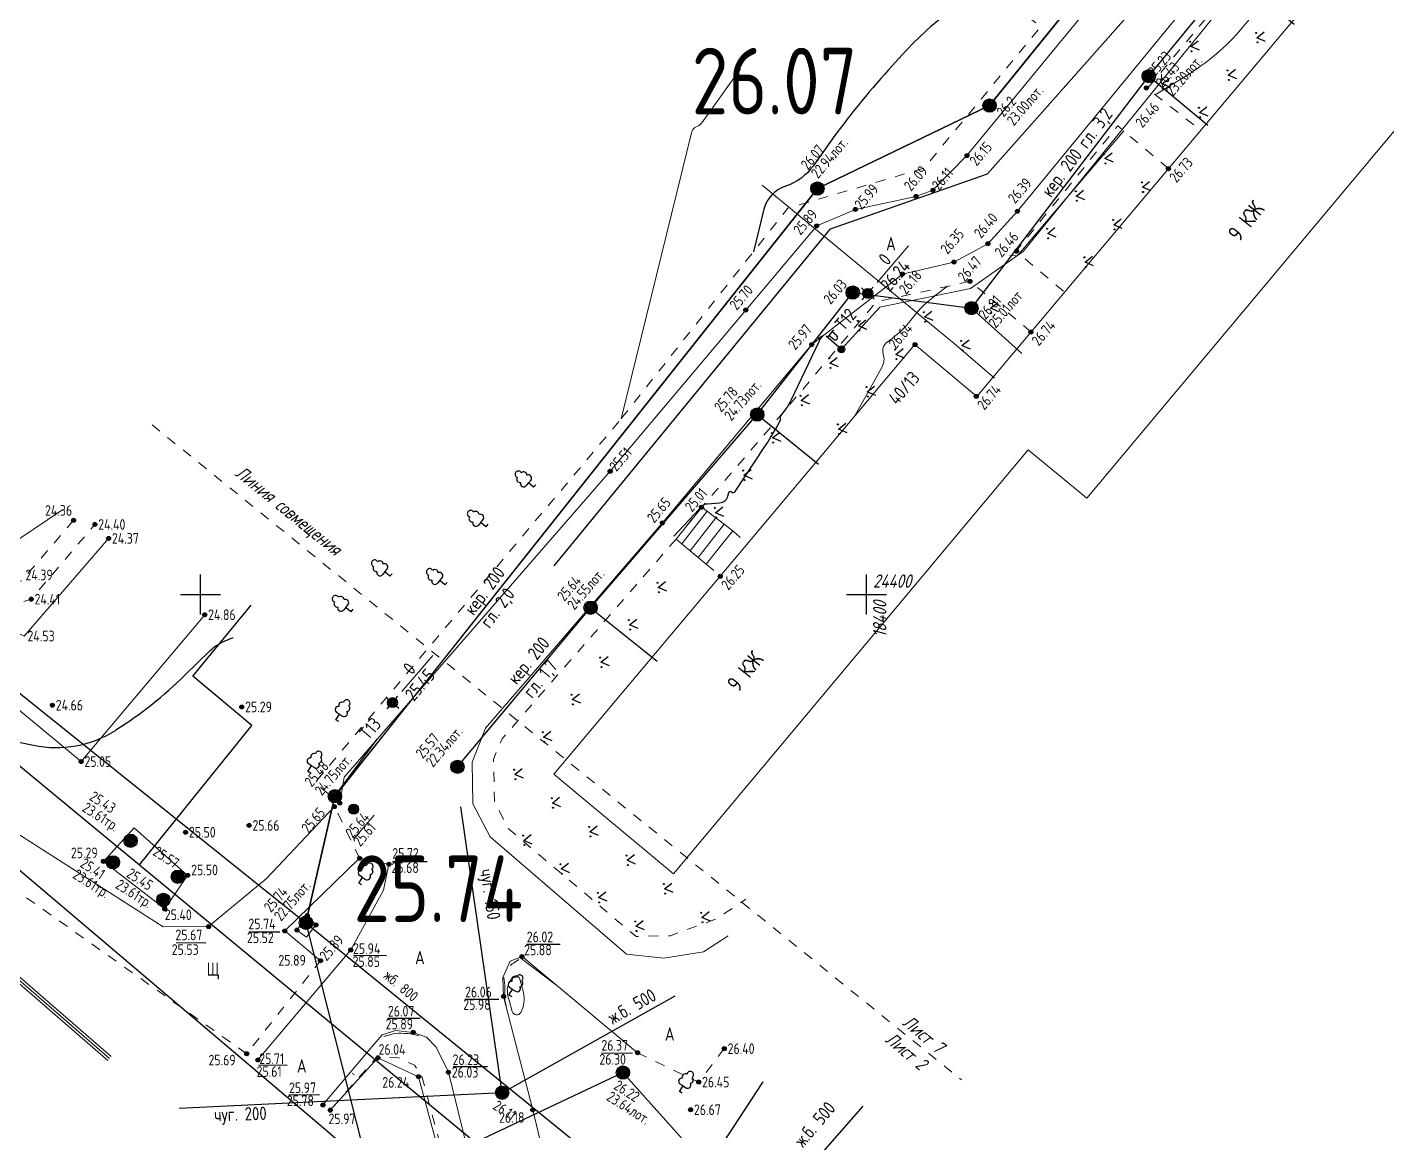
# Model space of a CAD drawing. Header units: metres. Extents: x 2491 to 4153, y 1142 to 2058.
# Drawn here: x 2929 to 3031.1, y 1366 to 1448.8 of the extents above; entities that cross this region are included whole.
import ezdxf
from ezdxf.enums import TextEntityAlignment as Align

# ---------------------------------------------------------------- set-up
doc = ezdxf.new("R2010")
doc.units = ezdxf.units.M
doc.linetypes.add('g5_01_5x1_5', pattern=[1.5, 0.75, -0.75])
for name, color, linetype, transparency in [('01_Геодезические пункты', 7, 'Continuous', 0.6), ('02_Сетка', 7, 'Continuous', 0.6), ('03_Здания и строения', 7, 'Continuous', 0.6), ('05_Элементы зданий', 7, 'Continuous', 0.6), ('06_Инженерно-технические сооружения', 7, 'Continuous', 0.6), ('07_Объекты электропередачи', 7, 'Continuous', 0.6), ('10_Границы покрытий и угодий', 7, 'Continuous', 0.6), ('13_Растительность', 7, 'Continuous', 0.6), ('14_Ограждения', 7, 'Continuous', 0.6), ('19_Горизонтали', 7, 'Continuous', 0.6), ('30_Канализация', 7, 'Continuous', 0.6), ('32_Теплосеть', 7, 'Continuous', 0.6), ('33_Газопровод', 7, 'Continuous', 0.6), ('35_Телефон', 7, 'Continuous', 0.6), ('37_Кабель низкого напряжения', 7, 'Continuous', 0.6), ('44_Крышки колодцев', 7, 'Continuous', 0.6), ('45_Номера колодцев', 7, 'Continuous', 0.6), ('61_Отметки высоты поверхности', 7, 'Continuous', 0.6)]:
    doc.layers.add(name, color=color, linetype=linetype, transparency=transparency)
doc.layers.add('rastr', color=7, linetype='Continuous')
doc.layers.add('Сетка', color=7, linetype='Continuous')
doc.styles.add('LIKE11', font='GOST_0.TTF')
doc.styles.add('LIKE14', font='GOST_0.TTF')
doc.styles.add('LIKE17', font='GOST_0.TTF')
doc.styles.add('LIKE32', font='GOST_0.TTF')
doc.styles.add('LIKE36', font='GOST_0.TTF')
doc.styles.add('Line_GUGK', font='GOST_0.TTF')
doc.styles.get("Standard").update_dxf_attribs({"font": 'GOST_0.TTF'})
doc.linetypes.add('g5_119_3', pattern='A,4,-1,[31,GUGK_2005.shx,S=0.1,R=0,X=0,Y=0],4,[31,GUGK_2005.shx,S=0.1,R=180,X=0,Y=0],-1', length=10)
doc.linetypes.add('g5_121_t', pattern='A,4,-0.4,["Т",Line_GUGK,S=1,R=0,X=0,Y=-0.5],-1.2,12', length=17.6)
doc.linetypes.add('g5_122_g', pattern='A,1,-1,1.5,-0.4,["Г",Line_GUGK,S=1,R=0,X=0,Y=-0.5],-1.5,1.5,-1,4,-1,4,-1,3', length=20.9)
doc.linetypes.add('g5_122_k', pattern='A,1,-1,1.5,-0.4,["К",Line_GUGK,S=1,R=0,X=0,Y=-0.5],-1.5,1.5,-1,4,-1,4,-1,3', length=20.9)
doc.linetypes.add('g5_122_kl', pattern='A,1,-1,1.5,-0.4,["Кл",Line_GUGK,S=1,R=0,X=0,Y=-0.5],-2.4,1.5,-1,4,-1,4,-1,3', length=21.8)
doc.linetypes.add('g5_122_t', pattern='A,1,-1,1.5,-0.4,["Т",Line_GUGK,S=1,R=0,X=0,Y=-0.5],-1.5,1.5,-1,4,-1,4,-1,3', length=20.9)
doc.linetypes.add('g5_133_t', pattern='A,2,[27,GUGK_2005.shx,S=0.4,R=0,X=0,Y=0],2,-1,2,[27,GUGK_2005.shx,S=0.4,R=0,X=0,Y=0],2,-1,2,[27,GUGK_2005.shx,S=0.4,R=0,X=0,Y=0],2,-0.1,["V",Line_GUGK,S=1,R=0,X=0,Y=-0.5],-1', length=15.1)
doc.linetypes.add('g5_386_4', pattern='A,0,-3.5,[23,GUGK_2005.shx,S=1,R=0,X=3,Y=0],-3.5', length=7)
doc.linetypes.add('g5_397_1', pattern='A,0,-0.625,[39,GUGK_2005.shx,S=0.5,R=0,X=0.5,Y=0],-1.25,[24,GUGK_2005.shx,S=0.5,R=0,X=0.5,Y=0],-0.625', length=2.5)
doc.linetypes.add('g5_472', pattern='A,0,-4,[25,GUGK_2005.shx,S=0.4,R=0,X=0,Y=-0.2],0', length=4)
doc.linetypes.add('g5_474_1a', pattern='A,1,-0.25,[28,GUGK_2005.shx,S=1,R=0,X=0,Y=0],-0.25,1', length=2.5)
doc.linetypes.add('g5_476_2c', pattern='A,2.75,-0.25,[32,GUGK_2005.shx,S=1,R=0,X=0,Y=0],-0.25,2.75', length=6)

# ---------------------------------------------------------------- blocks, each defined once
blk = doc.blocks.new('g5_117t')
h = blk.add_hatch(color=255)
h.paths.add_polyline_path([(-0.04, -0.04), (-0.46, -0.04, 0.367426), (-0.04, -0.46)])
h.paths.add_polyline_path([(0.04, -0.46, 0.367426), (0.46, -0.04), (0.04, -0.04)])
h.paths.add_polyline_path([(0.46, 0.04, 0.921954), (-0.46, 0.04)])
at = {"color": 0}
for points in [[(-0.5, 0), (0.5, 0)], [(0, -0.5), (0, 0)]]:
    blk.add_lwpolyline(points, dxfattribs=at)
blk.add_circle((0, 0), 0.5, dxfattribs=at)
blk = doc.blocks.new('g5_388_1')
at = {"color": 0}
blk.add_lwpolyline([(0, 0.5), (0.26, 0.5, 0.798042), (0.36, 0.97, 0.636328), (0.23, 1.41, 0.533064), (0, 1.75, 0.533064), (-0.23, 1.41, 0.636328), (-0.36, 0.97, 0.798042), (-0.26, 0.5)], format="xyb", dxfattribs=at)
for points in [[(0, 0.5), (-0.26, 0.5)], [(0.25, 0), (0, 0), (0, 0.5)]]:
    blk.add_lwpolyline(points, dxfattribs=at)
blk = doc.blocks.new('g5_117kb')
h = blk.add_hatch(color=255)
h.paths.add_polyline_path([(0.04, 0.04), (0.46, 0.04, 0.367426), (0.04, 0.46)])
h.paths.add_polyline_path([(-0.04, 0.46, 0.367426), (-0.46, 0.04), (-0.04, 0.04)])
h.paths.add_polyline_path([(-0.04, -0.04), (-0.46, -0.04, 0.367426), (-0.04, -0.46)])
h.paths.add_polyline_path([(0.04, -0.46, 0.367426), (0.46, -0.04), (0.04, -0.04)])
at = {"color": 0}
for points in [[(-0.5, 0), (0.5, 0)], [(0, 0.5), (0, -0.5)]]:
    blk.add_lwpolyline(points, dxfattribs=at)
blk.add_circle((0, 0), 0.5, dxfattribs=at)
blk = doc.blocks.new('g5_012')
at = {"color": 92}
for points in [[(0, -1.5), (0, 1.5)], [(-1.5, 0), (1.5, 0)]]:
    blk.add_lwpolyline(points, dxfattribs=at)
blk = doc.blocks.new('g5_330')
blk.add_hatch(color=0).paths.add_polyline_path([(0.15, 0, 1), (-0.15, 0, 1)])
at = {"color": 0}
blk.add_circle((0, 0), 0.15, dxfattribs=at)
blk = doc.blocks.new('g5_117kl')
h = blk.add_hatch(color=255)
h.paths.add_polyline_path([(0.42, 0.2, 0.633652), (-0.42, 0.2)])
h.paths.add_polyline_path([(-0.45, 0.12, 0.067116), (-0.46, 0, 0.067116), (-0.45, -0.12), (0.45, -0.12, 0.067116), (0.46, 0, 0.067116), (0.45, 0.12)])
h.paths.add_polyline_path([(-0.42, -0.2, 0.633652), (0.42, -0.2)])
at = {"color": 0}
for p, q in [((-0.47, 0.16), (0.47, 0.16)), ((-0.47, -0.16), (0.47, -0.16))]:
    blk.add_line(p, q, dxfattribs=at)
blk.add_circle((0, 0), 0.5, dxfattribs=at)
blk = doc.blocks.new('g5_416')
at = {"color": 0}
blk.add_lwpolyline([(0.36, 0.6), (0, 0), (-0.36, 0.6)], dxfattribs=at)
for centre in [(-0.36, 0), (0.36, 0)]:
    blk.add_circle(centre, 0.0375, dxfattribs=at)
blk = doc.blocks.new('g5_110_1c')
h = blk.add_hatch(color=255)
edge = h.paths.add_edge_path()
edge.add_arc((0, 0), 0.212, 0, 360)
edge = h.paths.add_edge_path(flags=16)
edge.add_arc((0, 0), 0.0975, 0, 360)
h = blk.add_hatch(color=0)
edge = h.paths.add_edge_path()
edge.add_arc((0, 0), 0.06, 0, 360)
at = {"color": 0}
for p, q in [((0, 0.25), (0, 1.5)), ((0, 1.38), (0.75, 1.38))]:
    blk.add_line(p, q, dxfattribs=at)
blk.add_lwpolyline([(0.2, 1.38), (0.2, 0.93, 1.040016), (0.55, 0.93), (0.55, 1.38)], format="xyb", dxfattribs=at)
for radius in [0.25, 0.06]:
    blk.add_circle((0, 0), radius, dxfattribs=at)
blk = doc.blocks.new('g5_005_1')
h = blk.add_hatch(color=255)
edge = h.paths.add_edge_path()
edge.add_arc((0, 0), 0.338, 0, 360)
edge = h.paths.add_edge_path(flags=16)
edge.add_arc((0, 0), 0.1, 0, 360)
at = {"color": 0}
for p, q in [((-0.625, 0), (-0.375, 0)), ((0, 0.625), (0, 0.375)), ((0.375, 0), (0.625, 0)), ((0, -0.375), (0, -0.625))]:
    blk.add_line(p, q, dxfattribs=at)
for radius in [0.375, 0.0625]:
    blk.add_circle((0, 0), radius, dxfattribs=at)
blk = doc.blocks.new('g5_128b')
h = blk.add_hatch(color=255)
h.paths.add_polyline_path([(-0.16, 0.3, 0.273653), (-0.34, 0, 0.273653), (-0.16, -0.3)])
h.paths.add_polyline_path([(0.09, 0.33, 0.131884), (-0.09, 0.33), (-0.09, -0.33, 0.131884), (0.09, -0.33)])
h.paths.add_polyline_path([(0.16, -0.3, 0.273653), (0.34, 0, 0.273653), (0.16, 0.3)])
at = {"color": 0}
for points in [[(-0.12, -0.35), (-0.12, 0.35)], [(0.12, -0.35), (0.12, 0.35)]]:
    blk.add_lwpolyline(points, dxfattribs=at)
blk.add_circle((0, 0), 0.375, dxfattribs=at)
blk = doc.blocks.new('g5_367_1')
at = {"color": 0}
for points in [[(0, 0.5), (-0.26, 0.5)], [(0, 0.5), (0.26, 0.5)], [(0, 0), (0, 0.5)], [(0.25, 0), (0, 0)]]:
    blk.add_lwpolyline(points, dxfattribs=at)
for centre, start, end in [((-0.2, 1.16), 97.9406, 227.8197), ((0, 1.5), 90, 202.242), ((0, 1.5), 337.758, 90), ((0.2, 1.16), 312.1803, 82.0594), ((-0.26, 0.75), 115.6346, 270), ((0.26, 0.75), 270, 64.3654)]:
    blk.add_arc(centre, 0.25, start, end, dxfattribs=at)

msp = doc.modelspace()

# ---------------------------------------------------------------- linework, layer by layer
at = {"elevation": 24.73}
msp.add_lwpolyline([(3091.04, 1518.07), (3077.7, 1509.73), (3060.17, 1494.83), (3036.99, 1467.57), (3019.72, 1465.75), (3001.28, 1442.96), (2988.35, 1436.73), (2970.24, 1413.92), (2952.12, 1391.1), (2949.95, 1381.6)], dxfattribs=at)
at = {"layer": '01_Геодезические пункты', "color": 7, "lineweight": 20, "flags": 128}
for points in [[(2995.18, 1432.42), (2992.84, 1429.69)], [(2959.48, 1401.68), (2957.15, 1398.96)]]:
    msp.add_lwpolyline(points, dxfattribs=at)
at = {"layer": '03_Здания и строения', "color": 7, "linetype": 'Continuous', "lineweight": 20, "flags": 128}
msp.add_lwpolyline([(3069.69, 1495.02), (3036.34, 1454.93), (3031.91, 1458.68), (3000.33, 1421.12), (2995.66, 1425.03), (2968.56, 1392.77), (2977.55, 1385.27), (3004.18, 1417.11), (3008.58, 1413.48), (3041.13, 1452.41), (3045.68, 1448.7), (3078, 1488), (3069.69, 1495.02)], dxfattribs=at)
at = {"layer": '05_Элементы зданий', "color": 7, "linetype": 'Continuous', "lineweight": 20, "flags": 128}
for points in [[(2977.74, 1410.41), (2979.99, 1408.54), (2981.26, 1410.11), (2981.99, 1411.02), (2981.37, 1411.5), (2979.67, 1412.82), (2977.74, 1410.41)], [(2978.17, 1410.05), (2980.08, 1412.5)], [(2978.8, 1409.53), (2980.73, 1412)], [(2979.39, 1409.03), (2981.34, 1411.52)]]:
    msp.add_lwpolyline(points, dxfattribs=at)
at = {"layer": '06_Инженерно-технические сооружения', "color": 7, "linetype": 'Continuous', "lineweight": 20, "flags": 128}
for points in [[(2939.35, 1382.64), (2934.74, 1386.21), (2937.05, 1388.72), (2941.06, 1385.16), (2939.35, 1382.64)], [(2949.27, 1381.05), (2950.04, 1382.14), (2950.7, 1381.44), (2949.98, 1380.51), (2949.27, 1381.05)], [(2949.27, 1381.05), (2950.04, 1382.14), (2950.7, 1381.44), (2949.98, 1380.51), (2949.27, 1381.05)]]:
    msp.add_lwpolyline(points, dxfattribs=at)
at = {"layer": '10_Границы покрытий и угодий', "color": 7, "linetype": 'Continuous', "lineweight": 20, "flags": 128}
for points in [[(2952.49, 1390.59), (2952.82, 1392.54), (2972.79, 1415.5), (2982.97, 1427.61), (2988.3, 1433.93), (2991.2, 1435.16), (2995.75, 1436.14), (2997.02, 1436.61), (2999.58, 1439.21), (3017.87, 1461.46), (3024.62, 1469.68), (3025.26, 1473.31), (3024.49, 1475.55), (3022.93, 1477.26), (3015.02, 1484.07), (3012.75, 1486.03), (3011.18, 1487.37), (2989.26, 1506.28), (2972.01, 1521.23)], [(3023.4, 1459.44), (3003.37, 1435.03), (3001.15, 1432.59), (2998.6, 1431.21), (2994.73, 1430.31), (2987.93, 1425.02), (2976.71, 1411.63), (2963.43, 1396.22), (2962.44, 1393.65), (2962.49, 1390.53), (2963.78, 1388.06), (2974.01, 1379.25), (2976.83, 1378.94), (2979.79, 1379.42), (2981.64, 1380.62)], [(2918.55, 1394.51), (2939.22, 1381.29), (2942.64, 1381.31), (2946.97, 1384.9), (2952.09, 1390.32)], [(2953.97, 1386.45), (2956.18, 1386), (2955.76, 1384.04), (2953.31, 1379.56), (2946.34, 1371.3)], [(2953.97, 1386.45), (2948.36, 1380.99), (2951.04, 1378.75)], [(2953.97, 1386.45), (2948.36, 1380.99), (2951.04, 1378.75)], [(2970.72, 1351.94), (2966.98, 1367.55), (2964.79, 1376.07), (2964.72, 1377.48), (2965.29, 1378.71), (2966.17, 1379.06), (2974.85, 1371.84)], [(2951.22, 1367.92), (2954.61, 1371.97), (2955.67, 1373.18), (2956.68, 1373.5), (2958, 1373.37), (2959, 1373.01), (2959.73, 1372.26), (2960.65, 1370.38), (2964.26, 1355.72)]]:
    msp.add_lwpolyline(points, dxfattribs=at)
at = {"layer": '10_Границы покрытий и угодий', "color": 7, "linetype": 'g5_01_5x1_5', "lineweight": 20, "flags": 128}
for points in [[(2861.28, 1470.33), (2858.97, 1466.77), (2858.3, 1464.17), (2858.54, 1461.59), (2859.8, 1458.66), (2861.98, 1456.38), (2872.08, 1448.12), (2883.34, 1439.06), (2893.86, 1430.62), (2908.18, 1419.11), (2918.05, 1411.13), (2924.08, 1406.33), (2925.65, 1405.65), (2927.67, 1405.41), (2929.32, 1405.9), (2934.1, 1411.51)], [(2932.5, 1411.82), (2928.58, 1407.26), (2924.93, 1407.72), (2918.81, 1412.61), (2908.8, 1420.67), (2894.52, 1432.2), (2884.46, 1440.31), (2873.04, 1449.49), (2863.08, 1457.47), (2861.02, 1459.64), (2860.02, 1462.04), (2859.89, 1464.36), (2860.61, 1466.73), (2862.48, 1469.32)], [(2997, 1455.07), (3005.12, 1448.89), (2996.36, 1438.26), (2986.13, 1435.25), (2973.45, 1419.23)], [(3024.86, 1450.3), (3020.94, 1453.6), (3013.12, 1444.23), (3017.14, 1441.11)], [(3014.71, 1438.23), (3010.9, 1441.44), (3003.27, 1432.03), (3006.91, 1428.95)], [(3004.4, 1425.96), (2999.82, 1429.76), (2992.78, 1428.23), (2985.08, 1419.08), (2981.68, 1415.14), (2979.67, 1412.82), (2977.74, 1410.41)], [(2973.45, 1419.23), (2950.62, 1392.12), (2952.49, 1390.59)], [(2981.99, 1411.02), (2983.1, 1410.08)], [(2977.74, 1410.41), (2964.68, 1395.42), (2964.02, 1393.88), (2964.11, 1390.72), (2965.12, 1388.68), (2974.73, 1380.57), (2977.31, 1380.63), (2980.75, 1381.88), (2982.97, 1383.37)], [(2979.99, 1408.54), (2981.05, 1407.64)], [(2916.79, 1392.23), (2926.77, 1385.04), (2945.5, 1371.77), (2951.04, 1378.75)], [(2953.97, 1386.45), (2952.09, 1390.32)], [(2953.97, 1386.45), (2952.09, 1390.32)], [(2974.85, 1371.84), (2979.44, 1369.64), (2981.36, 1372.15)], [(2962.73, 1354.86), (2958.64, 1370.11), (2958.09, 1370.91), (2956.91, 1371.45), (2955.34, 1371.59), (2951.77, 1367.53)]]:
    msp.add_lwpolyline(points, dxfattribs=at)
at = {"layer": '13_Растительность', "color": 92, "linetype": 'g5_386_4', "lineweight": 20, "flags": 128}
msp.add_lwpolyline([(2935.13, 1410.46), (2928.79, 1403.13), (2917.42, 1408.93), (2906.86, 1417.25), (2892.79, 1428.99), (2882.04, 1437.71), (2871.42, 1446.54), (2852.89, 1459.91)], dxfattribs=at)
at = {"layer": '13_Растительность', "color": 92, "linetype": 'g5_397_1', "lineweight": 20, "flags": 128}
msp.add_lwpolyline([(2931.61, 1412.58), (2925.05, 1408.18), (2920.05, 1412.72)], dxfattribs=at)
at = {"layer": '14_Ограждения', "color": 7, "linetype": 'g5_474_1a', "lineweight": 20, "flags": 128}
msp.add_lwpolyline([(2856.5, 1469.85), (2849.89, 1462.23), (2857.69, 1455.66), (2868.67, 1446.71), (2887.94, 1430.69), (2898.05, 1422.53), (2920.19, 1404.38), (2933.07, 1393.71), (2942.35, 1404.73)], dxfattribs=at)
at = {"layer": '14_Ограждения', "color": 7, "linetype": 'g5_472', "lineweight": 20, "flags": 128}
msp.add_lwpolyline([(2853.43, 1441.49), (2865.91, 1431.52), (2935.2, 1371.41)], dxfattribs=at)
at = {"layer": '14_Ограждения', "color": 7, "linetype": 'Continuous', "lineweight": 20, "flags": 128}
for points in [[(2853.56, 1441.64), (2866.04, 1431.67), (2935.33, 1371.56)], [(2853.31, 1441.33), (2865.78, 1431.37), (2935.07, 1371.26)]]:
    msp.add_lwpolyline(points, dxfattribs=at)
at = {"layer": '14_Ограждения', "color": 7, "linetype": 'g5_476_2c', "lineweight": 20, "flags": 128}
msp.add_lwpolyline([(2951.77, 1367.53), (2955.35, 1371.46), (2958.4, 1370.04), (2962.59, 1354.54)], dxfattribs=at)
at = {"layer": '19_Горизонтали', "color": 32, "linetype": 'Continuous', "lineweight": 20, "flags": 128}
for points, elevation in [([(3013.7, 1443.77), (3016.08, 1445.22, 0.079779), (3020.25, 1448.79), (3021.47, 1450.24, 0.179901), (3022.04, 1451.8), (3022.04, 1451.8, -0.242982), (3022.75, 1453.2), (3023.53, 1453.77, 0.060204), (3024.74, 1454.88), (3024.74, 1454.88, 0.000001), (3025.81, 1456.14), (3026.6, 1457.07, 0.264201), (3026.79, 1458.06), (3026.79, 1458.06, -0.268835), (3026.99, 1459.04), (3032.09, 1464.84, -0.565291), (3034.47, 1464.41), (3034.7, 1463.78, 0.35446), (3036.95, 1462.47), (3036.95, 1462.47, 0.111432), (3039.98, 1463.67), (3048.32, 1469.34)], 26.5), ([(2982.57, 1445.72), (2979.67, 1441.66, -0.161367), (2979.25, 1441.36), (2979.25, 1441.36, 0.260411), (2978.92, 1441.01), (2973.61, 1419.43)], 25.5), ([(3002.79, 1431.71), (3003.22, 1431.67, 0.245773), (3003.41, 1431.75), (3003.41, 1431.75, -0.001882), (3003.57, 1431.93), (3003.74, 1432.13, 0.001181), (3004.24, 1432.72), (3011.35, 1441.06)], 26.5), ([(2991.15, 1419.66), (2993.19, 1423.3, 0.204931), (2993.29, 1424.33), (2993.29, 1424.33, -0.317806), (2993.58, 1425.19), (2993.93, 1425.46, 0.066158), (2995.36, 1426.84), (2995.56, 1427.09, -0.064275), (2997.19, 1428.69), (2998.11, 1429.39)], 26.5), ([(2965.94, 1378.85), (2965.52, 1378.57, 0.032398), (2965.37, 1378.46), (2965.3, 1378.4)], 26), ([(2964.98, 1375.33), (2964.89, 1375.8, -0.072414), (2964.87, 1376.34), (2964.87, 1376.34, 0.048972), (2964.87, 1376.88), (2964.81, 1377.5)], 26), ([(2958.42, 1373.12), (2958.16, 1373.19, 0.053611), (2957.74, 1373.27), (2957.74, 1373.27, 0.004771), (2957.32, 1373.29), (2957.1, 1373.3, 0.083565), (2956.31, 1373.21), (2955.99, 1373.12, 0.01447), (2955.86, 1373.08), (2955.8, 1373.05), (2955.8, 1373.05)], 26)]:
    msp.add_lwpolyline(points, format="xyb", dxfattribs=dict(at, elevation=elevation))
at = {"layer": '19_Горизонтали', "color": 32, "linetype": 'Continuous', "lineweight": 30, "flags": 128}
for points, elevation in [([(3001.13, 1451.92), (2998.95, 1450.47, 0.06045), (2995, 1447.07), (2993.7, 1445.64, 0.029768), (2989.28, 1440.18), (2988.02, 1438.42, -0.161357), (2985.95, 1436.91), (2985.95, 1436.91, 0.2604), (2984.34, 1435.18), (2983.55, 1431.99)], 26), ([(2977.57, 1410.62), (2979.46, 1412.65, -0.017091), (2979.73, 1412.92), (2979.73, 1412.92, -0.174252), (2980.07, 1413.07), (2981.02, 1413.13, 0.325587), (2981.63, 1413.64), (2981.7, 1413.9, -0.586578), (2981.9, 1413.96), (2981.9, 1413.96, 0.478669), (2982.17, 1413.98), (2984.41, 1417.37, 0.018841), (2985.22, 1418.7), (2985.55, 1419.28, 0.204929), (2985.57, 1419.48), (2985.57, 1419.48, -0.24802), (2985.6, 1419.67), (2985.85, 1419.98, 0.057641), (2986.38, 1420.83), (2988.48, 1425.24, -0.085426), (2988.74, 1425.62), (2988.74, 1425.62, 0.898848), (2988.71, 1425.65), (2988.41, 1425.46)], 26), ([(2920.24, 1397.77, 0.005629), (2920.55, 1397.72), (2921.59, 1397.54, -0.145001), (2923.27, 1396.73), (2923.27, 1396.73, 0.13461), (2924.94, 1395.87), (2929.5, 1394.93, 0.195998), (2935.64, 1396.05), (2935.68, 1396.08, 0.051041), (2940.86, 1400.19), (2942.76, 1402.04, -0.097929), (2943.87, 1402.76), (2944.49, 1403.01)], 25)]:
    msp.add_lwpolyline(points, format="xyb", dxfattribs=dict(at, elevation=elevation))
at = {"layer": '19_Горизонтали', "color": 32, "linetype": 'Continuous', "lineweight": 20, "elevation": 26, "flags": 128}
for points in [[(2966.11, 1378.91), (2968.69, 1376.96)], [(2953.59, 1370.18), (2953.41, 1370.29)]]:
    msp.add_lwpolyline(points, dxfattribs=at)
msp.add_lwpolyline([(2965.23, 1377.14, 0.166588), (2965.07, 1376.48), (2965.07, 1376.48, 0.046834), (2965.2, 1375.78), (2965.44, 1374.94, 0.663975), (2966.07, 1374.86), (2966.07, 1374.86, 0.193477), (2966.27, 1376.36), (2966.01, 1377.37, 0.657559), (2965.43, 1377.47)], format="xyb", close=True, dxfattribs=at)
at = {"layer": '30_Канализация', "color": 42, "linetype": 'g5_122_kl', "lineweight": 30, "flags": 128}
for points in [[(2573.21, 1770.45), (2565.79, 1625.95), (2660.18, 1571.13), (2816.62, 1488.59), (2949.95, 1381.6), (3024.48, 1321.01), (3045.27, 1304.23), (3096.52, 1320.25), (3183.38, 1424.58), (3235.91, 1417.46), (3257.9, 1413.34), (3277.77, 1408.37)], [(2952.1, 1391.03), (2988.35, 1436.73), (3001.28, 1442.96), (3023.63, 1470.58), (3032.86, 1462.71), (3060.17, 1494.83), (3077.7, 1509.73)], [(2949.95, 1381.6), (2952.12, 1391.1), (2955.29, 1395.38)], [(2949.95, 1381.6), (2952.11, 1391.01)], [(2949.95, 1381.6), (2955.89, 1358.04)]]:
    msp.add_lwpolyline(points, dxfattribs=at)
at = {"layer": '30_Канализация', "color": 12, "linetype": 'g5_122_k', "lineweight": 30, "flags": 128}
for points in [[(3013.23, 1445.17), (3019.58, 1452.9), (3024.14, 1449.07)], [(2999.92, 1427.75), (3013.23, 1445.17), (3017.66, 1441.5)], [(2983.83, 1419.76), (2991, 1428.92), (2999.92, 1427.75), (3003.69, 1424.34)], [(2971.32, 1405.26), (2983.83, 1419.76), (2988.43, 1416.03)], [(2961.32, 1393.31), (2971.32, 1405.26), (2976.32, 1401.24)], [(2964.68, 1368.84), (2961.57, 1390.3)], [(2964.68, 1368.84), (2977.66, 1376.11)], [(2953.99, 1361.03), (2973.75, 1370.35), (2983.99, 1358.92), (2991.79, 1367.82)], [(2964.68, 1368.84), (2940.42, 1367.66)]]:
    msp.add_lwpolyline(points, dxfattribs=at)
at = {"layer": '32_Теплосеть', "color": 5, "linetype": 'g5_121_t', "lineweight": 30, "flags": 128}
for points in [[(2867.36, 1443.91), (2895.34, 1420.73), (2934.02, 1388.77), (2937.45, 1385.95), (2966.84, 1361.67), (2979.86, 1351.1), (3000.43, 1334.25), (3012.96, 1324.18), (3022.94, 1315.94), (3041.34, 1303.3), (3059.73, 1324.38)], [(2937.45, 1385.95), (2945.88, 1396.42), (2941.46, 1400.12), (2945.83, 1405.44)]]:
    msp.add_lwpolyline(points, dxfattribs=at)
at = {"layer": '32_Теплосеть', "color": 5, "linetype": 'g5_122_t', "lineweight": 30, "flags": 128}
msp.add_lwpolyline([(2865.6, 1428.51), (2870.6, 1434.31), (2902.79, 1407.22), (2925.86, 1387.74), (2951.6, 1365.94), (2959.82, 1358.75), (2961.31, 1351.29)], dxfattribs=at)
at = {"layer": '33_Газопровод', "color": 132, "linetype": 'g5_122_g', "lineweight": 30, "flags": 128}
for points in [[(2968.59, 1408.41), (2989.33, 1433.71), (3001.13, 1437.83), (3032.91, 1473.7), (3063.92, 1511.25)], [(2975.38, 1346.25), (2973.46, 1353.2), (2974.08, 1354.1), (2984.27, 1369.65)]]:
    msp.add_lwpolyline(points, dxfattribs=at)
at = {"layer": '35_Телефон', "color": 6, "linetype": 'g5_133_t', "lineweight": 20, "flags": 128}
msp.add_lwpolyline([(2984.2, 1436.99), (2998.78, 1424.96), (3001.66, 1422.49)], dxfattribs=at)
at = {"layer": '37_Кабель низкого напряжения', "color": 1, "linetype": 'g5_119_3', "lineweight": 20, "flags": 128}
msp.add_lwpolyline([(2990.15, 1424.66), (2993.03, 1427.82), (2999.84, 1429.22), (3003.8, 1432.01), (3019.58, 1451.45), (3041.58, 1477.38)], dxfattribs=at)
at = {"layer": '61_Отметки высоты поверхности', "color": 7, "linetype": 'Continuous', "lineweight": 5, "flags": 128}
msp.add_lwpolyline([(2953.53, 1387.87), (2955.08, 1389.67)], dxfattribs=at)
at = {"layer": '61_Отметки высоты поверхности', "flags": 128}
for points in [[(2956.45, 1386.19), (2959.04, 1386.21)], [(2945.65, 1380.93), (2947.99, 1380.93)], [(2940.2, 1380.12), (2942.44, 1380.1)], [(2966.51, 1379.99), (2969.03, 1379.99)], [(2953.53, 1379.16), (2956, 1379.15)], [(2961.87, 1375.87), (2964.43, 1375.87)], [(2956.08, 1374.43), (2958.52, 1374.43)], [(2972.13, 1371.83), (2974.47, 1371.82)], [(2946.42, 1370.92), (2948.54, 1370.93)], [(2961.01, 1370.81), (2963.57, 1370.81)], [(2948.65, 1368.69), (2950.97, 1368.7)]]:
    msp.add_lwpolyline(points, dxfattribs=at)
at = {"layer": 'rastr', "color": 5, "linetype": 'g5_01_5x1_5', "lineweight": 20, "flags": 128}
msp.add_lwpolyline([(2938.39, 1418.99), (2999.16, 1369.81)], dxfattribs=at)

# ---------------------------------------------------------------- block references
at = {"layer": '01_Геодезические пункты', "color": 7, "linetype": 'Continuous', "lineweight": 20, "rotation": 49.42757553168038}
for p in [(2992.13, 1428.86, 26.24), (2956.44, 1398.13, 25.45)]:
    msp.add_blockref('g5_005_1', p, dxfattribs=at)
at = {"layer": '02_Сетка', "color": 92, "linetype": 'Continuous', "lineweight": 15, "ltscale": 0.5}
for p in [(2942.03, 1406.26), (2992.03, 1406.26)]:
    msp.add_blockref('g5_012', p, dxfattribs=at)
at = {"layer": '06_Инженерно-технические сооружения', "color": 7, "linetype": 'Continuous', "lineweight": 20, "rotation": 49.42757553168038}
msp.add_blockref('g5_128b', (2953.53, 1390.13, 25.3), dxfattribs=at)
at = {"layer": '07_Объекты электропередачи', "color": 7, "linetype": 'Continuous', "lineweight": 20, "rotation": 49.42757553168038}
msp.add_blockref('g5_110_1c', (2990.15, 1424.66, 26.34), dxfattribs=at)
at = {"layer": '13_Растительность', "color": 92, "linetype": 'Continuous', "lineweight": 20, "ltscale": 0.5, "rotation": 277.5631784342272}
for p in [(3016.39, 1447.4), (3021.35, 1448.06), (3019.2, 1445.25), (3014.24, 1444.59), (3017.05, 1442.44), (3009.94, 1438.98), (3007.79, 1436.17), (3012.75, 1436.83), (3010.6, 1434.02), (3005.64, 1433.36), (3008.45, 1431.21), (3001.34, 1427.75), (2996.39, 1427.09), (2991.43, 1426.43), (2999.2, 1424.94), (2994.24, 1424.28), (2989.28, 1423.62), (2987.13, 1420.82), (2992.09, 1421.47), (2989.94, 1418.67), (2984.98, 1418.01), (2982.83, 1415.2), (2980.69, 1412.39), (2976.39, 1406.78), (2974.24, 1403.97), (2972.09, 1401.16), (2969.94, 1398.36), (2967.79, 1395.55), (2965.64, 1392.74), (2968.45, 1390.59), (2971.26, 1388.44), (2966.3, 1387.79), (2974.06, 1386.29), (2969.11, 1385.64), (2976.87, 1384.15), (2971.91, 1383.49), (2979.68, 1382), (2974.72, 1381.34)]:
    msp.add_blockref('g5_416', p, dxfattribs=at)
at = {"layer": '13_Растительность', "color": 92, "linetype": 'Continuous', "lineweight": 20}
for name, p, rotation in [('g5_367_1', (2967.04, 1414.3), 49.46868666766576), ('g5_367_1', (2963.45, 1411.34), 49.46868666766576), ('g5_367_1', (2956.25, 1407.62), 49.46868666766576), ('g5_367_1', (2960.38, 1406.97), 49.46868666766576), ('g5_367_1', (2953.31, 1404.95), 49.46868666766576), ('g5_388_1', (2952.2, 1396.84, 25.5), 327.2608096277772), ('g5_388_1', (2950.09, 1392.97, 25.94), 327.2608096277772), ('g5_388_1', (2953.93, 1384.58, 25.84), 327.2608096277772), ('g5_388_1', (2965.19, 1376.18, 25.94), 327.2608096277772), ('g5_388_1', (2977.99, 1368.93, 26.47), 327.2608096277772)]:
    msp.add_blockref(name, p, dxfattribs=dict(at, rotation=rotation))
at = {"layer": '44_Крышки колодцев', "color": 7, "linetype": 'Continuous', "lineweight": 20}
for name, p, rotation in [('g5_117kb', (3013.23, 1445.17, 26.43), 49.42757553168038), ('g5_117kl', (3001.28, 1442.96, 26.2), 49.42757553168038), ('g5_117kl', (2988.35, 1436.73, 26.07), 49.42757553168038), ('g5_117kb', (2991, 1428.92, 26.03), 49.42757553168038), ('g5_117kb', (2999.92, 1427.75, 26.81), 49.42757553168038), ('g5_117kb', (2983.83, 1419.76, 25.78), 49.42757553168038), ('g5_117kb', (2971.32, 1405.26, 25.64), 49.42757553168038), ('g5_117kb', (2961.32, 1393.31, 25.57), 49.42757553168038), ('g5_117kl', (2952.12, 1391.1), 326.3099380122847), ('g5_117t', (2936.78, 1387.76, 25.43), 327.2608096277772), ('g5_117t', (2935.46, 1386.14, 25.41), 327.2608096277772), ('g5_117t', (2940.33, 1385.06, 25.57), 327.2608096277772), ('g5_117t', (2939.24, 1383.32, 25.45), 327.2608096277772), ('g5_117kl', (2949.95, 1381.6, 25.74), 326.3099380122847), ('g5_117kb', (2973.75, 1370.35, 26.22), 327.2608096277772), ('g5_117kb', (2964.68, 1368.84, 26.11), 327.2608096277772)]:
    msp.add_blockref(name, p, dxfattribs=dict(at, rotation=rotation))
at = {"layer": '61_Отметки высоты поверхности', "color": 7, "linetype": 'Continuous', "lineweight": 20}
for p, rotation in [((3013.22, 1445.17, 25.23), 49.42757553168038), ((3013.05, 1444.29), 320.1837874390728), ((2999.58, 1439.21, 26.15), 49.42757553168038), ((3014.71, 1438.22), 320.1837874390728), ((2997.02, 1436.61, 26.11), 49.42757553168038), ((2991.2, 1435.16, 25.99), 49.42757553168038), ((2995.75, 1436.14, 26.09), 49.42757553168038), ((3003.37, 1435.03, 26.39), 49.42757553168038), ((2988.3, 1433.93, 25.89), 49.42757553168038), ((3001.15, 1432.59, 26.4), 49.42757553168038), ((2998.6, 1431.21, 26.35), 49.42757553168038), ((3003.31, 1432.03), 320.1837874390728), ((2994.73, 1430.31, 26.18), 49.42757553168038), ((2999.8, 1429.76), 320.1837874390728), ((2982.97, 1427.61, 25.7), 49.42757553168038), ((3004.38, 1425.96), 320.1837874390728), ((2987.93, 1425.02, 25.97), 49.42757553168038), ((2995.68, 1425.01), 320.1837874390728), ((3000.28, 1421.13), 320.1837874390728), ((2972.79, 1415.5, 25.51), 49.42757553168038), ((2979.64, 1412.8), 320.1837874390728), ((2976.71, 1411.63, 25.65), 49.42757553168038), ((2981.06, 1407.62), 320.1837874390728), ((2945.13, 1397.81, 25.29), 49.46868666766576), ((2952.09, 1390.32, 25.65), 49.46868666766576), ((2953.97, 1386.45, 25.61), 49.46868666766576), ((2949.27, 1381.05, 25.76), 49.46868666766576), ((2950.7, 1381.44, 25.76), 49.46868666766576), ((2948.36, 1380.99, 25.52), 49.46868666766576), ((2951.04, 1378.75, 25.89), 49.46868666766576)]:
    msp.add_blockref('g5_330', p, dxfattribs=dict(at, rotation=rotation))
for p in [(2932.5, 1411.82, 24.36), (2934.1, 1411.51, 24.4), (2935.13, 1410.46, 24.37), (2929.32, 1405.9, 24.41), (2942.35, 1404.73, 24.86), (2930.91, 1397.94, 24.66), (2945.13, 1397.81, 25.29), (2933.07, 1393.71, 25.05), (2952.09, 1390.32, 25.65), (2952.49, 1390.59, 25.46), (2940.91, 1388.4, 25.5), (2945.68, 1388.91, 25.66), (2934.74, 1386.21, 25.29), (2953.97, 1386.45, 25.61), (2956.18, 1386, 25.68), (2941.06, 1385.16, 25.5), (2939.35, 1382.64, 25.4), (2950.04, 1382.14, 25.75), (2942.64, 1381.31, 25.53), (2948.36, 1380.99, 25.52), (2953.31, 1379.56, 25.85), (2966.17, 1379.06, 25.88), (2951.04, 1378.75, 25.89), (2964.79, 1376.07, 25.98), (2958, 1373.37, 25.89), (2981.36, 1372.15, 26.4), (2945.5, 1371.77, 25.69), (2946.34, 1371.3, 25.61), (2955.35, 1371.46, 26.04), (2974.85, 1371.84, 26.3), (2958.4, 1370.04, 26.23), (2960.65, 1370.38, 26.03), (2979.44, 1369.64, 26.45), (2951.22, 1367.92, 25.78), (2951.77, 1367.53, 25.97), (2966.98, 1367.55, 26.18), (2978.83, 1367.56, 26.67)]:
    msp.add_blockref('g5_330', p, dxfattribs=at)

# ---------------------------------------------------------------- texts
at = {"color": 7, "linetype": 'Continuous', "lineweight": 15, "ltscale": 0.5, "style": 'LIKE11'}
for s, rotation, p in [('26.43', 49.4276, (3014.29, 1444.26)), ('23.20лот.', 49.4276, (3015.05, 1443.61)), ('26.2', 49.4276, (3002.34, 1442.05)), ('23.00лот.', 49.4276, (3003.1, 1441.39)), ('26.07', 49.4276, (2987.64, 1438.08)), ('22.94лот.', 49.4276, (2988.4, 1437.43)), ('26.03', 49.4276, (2989.34, 1427.98)), ('26.81', 49.4276, (3000.98, 1426.84)), ('25.01лот', 49.4276, (3001.74, 1426.19)), ('24.73лот.', 49.4276, (2981.89, 1419.23)), ('25.78', 49.4276, (2981.13, 1419.88)), ('24.55лот.', 49.4276, (2970.1, 1405.03)), ('25.64', 49.4276, (2969.35, 1405.68)), ('25.57', 49.4276, (2958.72, 1393.87)), ('22.34лот.', 49.4276, (2959.48, 1393.22)), ('25.48', 49.4276, (2950.38, 1391.74)), ('24.75лот.', 49.4276, (2951.14, 1391.09)), ('22.75лот.', 49.4687, (2948.08, 1381.67)), ('25.74', 49.4687, (2947.32, 1382.32))]:
    msp.add_text(s, height=0.8, rotation=rotation, dxfattribs=at).set_placement(p)
at = {"color": 6, "linetype": 'ByBlock', "lineweight": 60, "char_height": 5, "attachment_point": 1}
for s, width, insert in [('26.07', 22.4107, (2978.91, 1447.3)), ('25.74', 3.0861, (2953.52, 1386.66))]:
    msp.add_mtext_dynamic_manual_height_columns(s, width=width, gutter_width=12.5, heights=[0], dxfattribs=dict(at, insert=insert))
at = {"layer": '01_Геодезические пункты', "color": 7, "linetype": 'Continuous', "lineweight": 20, "ltscale": 0.5, "style": 'LIKE36'}
for s, p in [('0', (2993.61, 1430.89)), ('26.24', (2993.76, 1428.92)), ('T12', (2990.32, 1425.98)), ('0', (2957.91, 1400.16)), ('25.45', (2958.05, 1398.17)), ('T13', (2954.63, 1395.25))]:
    msp.add_text(s, height=1, rotation=49.4276, dxfattribs=at).set_placement(p)
at = {"layer": '03_Здания и строения', "color": 7, "linetype": 'Continuous', "lineweight": 15}
for s, height, rotation, style, p in [('9 КЖ', 1.2, 51.6682, 'LIKE14', (3020.02, 1432.67)), ('40/13', 1, 49.1051, 'LIKE36', (2994.34, 1420.41)), ('9 КЖ', 1.2, 51.6682, 'LIKE14', (2982.41, 1398.86))]:
    msp.add_text(s, height=height, rotation=rotation, dxfattribs=dict(at, style=style)).set_placement(p)
at = {"layer": '10_Границы покрытий и угодий', "color": 7, "linetype": 'Continuous', "lineweight": 15, "style": 'LIKE11'}
for s, p in [('А', (2993.51, 1432.09)), ('А', (2958.14, 1378.49)), ('Щ', (2942.49, 1377.62)), ('А', (2976.9, 1372.75)), ('А', (2949.27, 1370.35))]:
    msp.add_text(s, height=1, dxfattribs=at).set_placement(p)
at = {"layer": '30_Канализация', "color": 12, "linetype": 'Continuous', "lineweight": 15, "style": 'LIKE32'}
for s, rotation, p in [('кер. 200 гл. 3,2', 53.2795, (3005.88, 1436)), ('кер. 200', 50.8639, (2965.77, 1399.41)), ('гл. 1,7', 50.8639, (2966.93, 1398.39)), ('чуг. 150', 278.8099, (2963, 1385.56)), ('ж.б. 500', 29.5949, (2972.98, 1373.93)), ('ж.б. 500', 49.7583, (2987.28, 1364.67)), ('чуг. 200', 1.7678, (2943.07, 1366.68))]:
    msp.add_text(s, height=1, rotation=rotation, dxfattribs=at).set_placement(p)
at = {"layer": '30_Канализация', "color": 42, "linetype": 'Continuous', "lineweight": 15, "style": 'LIKE32'}
for s, p in [('кер. 200', (2962.54, 1404.61)), ('гл. 2,0', (2963.74, 1403.64))]:
    msp.add_text(s, height=1, rotation=53.3085, dxfattribs=at).set_placement(p)
at = {"layer": '30_Канализация', "color": 42, "linetype": 'Continuous', "lineweight": 20, "style": 'LIKE11'}
msp.add_text('жб. 800', height=0.8, rotation=319.949, dxfattribs=at).set_placement((2955.71, 1377.5, 12.16))
at = {"layer": '45_Номера колодцев', "color": 7, "linetype": 'Continuous', "lineweight": 15, "ltscale": 0.5, "style": 'LIKE17'}
for s, p in [('25.43', (2933.62, 1390.87)), ('23.61тр.', (2933.08, 1390.03)), ('25.41', (2932.92, 1385.85)), ('25.57', (2938.39, 1386.73)), ('23.61тр.', (2932.37, 1385.01)), ('25.45', (2936.4, 1385.09)), ('23.61тр.', (2935.58, 1384.25)), ('26.22', (2973, 1369.17)), ('26.11', (2963.92, 1367.66)), ('23.64лот.', (2972.45, 1368.33))]:
    msp.add_text(s, height=0.8, rotation=327.2608, dxfattribs=at).set_placement(p)
at = {"layer": '61_Отметки высоты поверхности', "color": 7, "linetype": 'Continuous', "lineweight": 15, "ltscale": 0.5, "style": 'LIKE17'}
for s, rotation, p in [('25.23', 49.4276, (3013.69, 1445.1)), ('26.46', 49.4276, (3012.76, 1441.23, 4.27)), ('26.15', 49.4276, (3000.31, 1438.37)), ('26.09', 49.4276, (2995.38, 1436.48)), ('26.73', 49.4276, (3015.31, 1437.12, 4.27)), ('26.11', 49.4276, (2997.48, 1436.54)), ('26.39', 49.4276, (3003.19, 1435.55)), ('25.99', 49.4276, (2991.67, 1435.09)), ('25.89', 49.4276, (2987.08, 1433.18)), ('26.40', 49.4276, (3000.64, 1432.93)), ('26.35', 49.4276, (2998.12, 1431.74)), ('26.46', 49.4276, (3002.19, 1431.51, 4.27)), ('26.47', 49.4276, (2999.42, 1429.67)), ('26.18', 49.4276, (2995.01, 1428.72)), ('25.70', 49.4276, (2982.29, 1427.54)), ('25.97', 49.4276, (2986.69, 1424.56)), ('26.64', 49.4276, (2994.23, 1424.63)), ('26.74', 49.4276, (3004.97, 1424.86, 4.27)), ('26.74', 49.4276, (3000.88, 1420.04, 4.27)), ('25.51', 49.4276, (2973.26, 1415.43)), ('25.01', 49.4276, (2978.93, 1412.39, 4.27)), ('25.65', 49.4276, (2976.09, 1411.56)), ('26.25', 49.4276, (2981.66, 1406.52, 4.27)), ('25.65', 49.4687, (2950.14, 1388.27)), ('25.64', 49.4687, (2953.45, 1387.92)), ('25.61', 49.4687, (2954.03, 1387.26)), ('25.89', 49.4687, (2951.5, 1378.68))]:
    msp.add_text(s, height=0.8, rotation=rotation, dxfattribs=at).set_placement(p)
for s, p in [('24.36', (2930.36, 1412.16)), ('24.40', (2934.35, 1411.11)), ('24.37', (2935.38, 1410.06)), ('24.39', (2928.89, 1407.32)), ('24.41', (2929.57, 1405.5)), ('24.86', (2942.6, 1404.33)), ('24.53', (2929.04, 1402.73)), ('24.66', (2931.16, 1397.54)), ('25.29', (2945.38, 1397.41)), ('25.05', (2933.32, 1393.31)), ('25.50', (2941.16, 1388)), ('25.66', (2945.93, 1388.51)), ('25.29', (2932.3, 1386.45)), ('25.72', (2956.43, 1386.41)), ('25.50', (2941.33, 1385.17)), ('25.68', (2956.37, 1385.34)), ('25.40', (2939.35, 1381.8)), ('25.74', (2945.63, 1381.12)), ('25.67', (2940.15, 1380.29)), ('25.52', (2945.52, 1380.08)), ('26.02', (2966.53, 1380.14)), ('25.53', (2939.87, 1379.19)), ('25.94', (2953.48, 1379.26)), ('25.88', (2966.33, 1379.16)), ('25.89', (2947.88, 1378.38)), ('25.85', (2953.45, 1378.29)), ('26.06', (2961.9, 1376)), ('26.07', (2956.1, 1374.56)), ('25.98', (2961.76, 1375.06)), ('25.89', (2955.93, 1373.59)), ('26.04', (2955.4, 1371.69)), ('26.37', (2972.13, 1372)), ('26.40', (2981.61, 1371.75)), ('25.69', (2942.63, 1370.89)), ('25.71', (2946.44, 1370.99)), ('26.23', (2960.96, 1370.92)), ('26.30', (2971.98, 1370.95)), ('25.61', (2946.24, 1370.03)), ('26.24', (2955.68, 1369.22)), ('26.03', (2960.9, 1369.98)), ('26.45', (2979.69, 1369.24)), ('25.97', (2948.68, 1368.81)), ('25.78', (2948.51, 1367.84)), ('25.97', (2951.64, 1366.48)), ('26.18', (2964.45, 1366.58)), ('26.67', (2979.08, 1367.16))]:
    msp.add_text(s, height=0.8, dxfattribs=at).set_placement(p)
at = {"layer": 'rastr', "color": 5, "linetype": 'Continuous', "lineweight": 15, "oblique": 15}
for s, rotation, p in [('Линия совмещения', 320.9952, (2944.56, 1415.22)), ('Лист 7', 319.8199, (2994.66, 1373.99)), ('Лист 2', 319.7866, (2993.37, 1372.72))]:
    msp.add_text(s, height=1, rotation=rotation, dxfattribs=at).set_placement(p)
at = {"layer": 'Сетка', "color": 3, "oblique": 15}
msp.add_text('24400', height=1, dxfattribs=at).set_placement((2992.53, 1406.76))
msp.add_text('18400', height=1, rotation=90, dxfattribs=at).set_placement((2992.53, 1405.76), align=Align.TOP_RIGHT)

doc.saveas('drawing.dxf')
